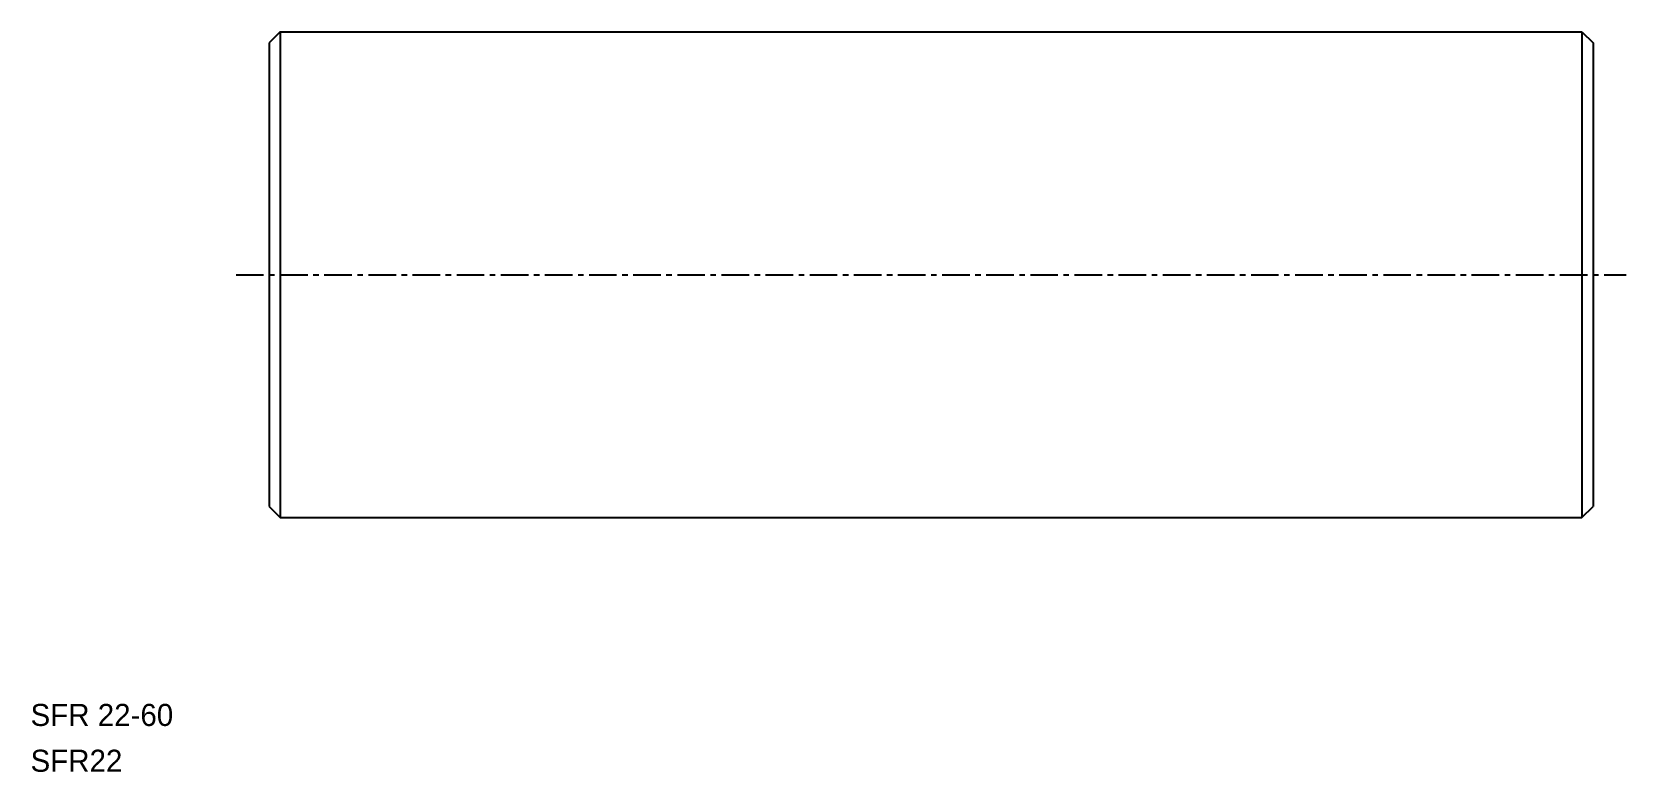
# Model space of a CAD drawing. Extents: x 31.8 to 104.1, y -15.6 to 17.9.
import ezdxf

# ---------------------------------------------------------------- set-up
doc = ezdxf.new("R2010")
doc.units = 0
doc.linetypes.add('CENTER', pattern=[2, 1.25, -0.25, 0.25, -0.25])
doc.layers.get('0').update_dxf_attribs({"linetype": 'CONTINUOUS'})
doc.layers.add('CENTER', color=1, linetype='CENTER')

msp = doc.modelspace()

# ---------------------------------------------------------------- linework, layer by layer
at = {"color": 7, "linetype": 'CONTINUOUS'}
for p, q in [((43.059, 17.883), (42.559, 17.383)), ((42.559, 17.383), (42.559, -3.617)), ((43.059, 17.883), (43.059, -4.117)), ((43.059, 17.883), (102.059, 17.883)), ((102.059, 17.883), (102.559, 17.383)), ((102.059, 17.883), (102.059, -4.117)), ((102.559, 17.383), (102.559, -3.617)), ((42.559, -3.617), (43.059, -4.117)), ((43.059, -4.117), (102.059, -4.117)), ((52.809, -4.117), (52.809, -4.117)), ((62.559, -4.117), (62.56, -4.117)), ((102.059, -4.117), (102.559, -3.617))]:
    msp.add_line(p, q, dxfattribs=at)
at = {"layer": 'CENTER', "color": 1, "linetype": 'CENTER'}
msp.add_line((41.059, 6.883), (104.059, 6.883), dxfattribs=at)

# ---------------------------------------------------------------- texts
at = {"color": 7, "linetype": 'CONTINUOUS'}
for s, p in [('SFR 22-60', (31.745, -13.555)), ('SFR22', (31.745, -15.63))]:
    msp.add_text(s, height=1, dxfattribs=at).set_placement(p)

doc.saveas('drawing.dxf')
